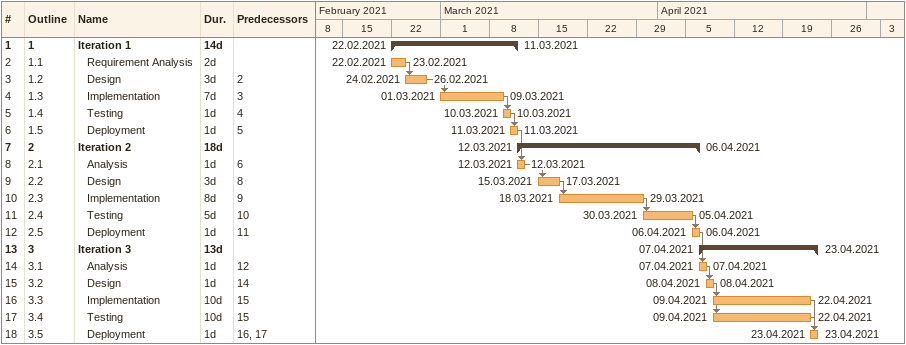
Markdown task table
| ID | WBS | Task | Duration | Start | Finish | Predecessors |
|---|---|---|---|---|---|---|
| 1 | 1 | **Iteration 1** | 14d | 2021-02-22 | 2021-03-11 |  |
| 2 | 1.1 | Requirement Analysis | 2d | 2021-02-22 | 2021-02-23 |  |
| 3 | 1.2 | Design | 3d | 2021-02-24 | 2021-02-26 | 2 |
| 4 | 1.3 | Implementation | 7d | 2021-03-01 | 2021-03-09 | 3 |
| 5 | 1.4 | Testing | 1d | 2021-03-10 | 2021-03-10 | 4 |
| 6 | 1.5 | Deployment | 1d | 2021-03-11 | 2021-03-11 | 5 |
| 7 | 2 | **Iteration 2** | 18d | 2021-03-12 | 2021-04-06 |  |
| 8 | 2.1 | Analysis | 1d | 2021-03-12 | 2021-03-12 | 6 |
| 9 | 2.2 | Design | 3d | 2021-03-15 | 2021-03-17 | 8 |
| 10 | 2.3 | Implementation | 8d | 2021-03-18 | 2021-03-29 | 9 |
| 11 | 2.4 | Testing | 5d | 2021-03-30 | 2021-04-05 | 10 |
| 12 | 2.5 | Deployment | 1d | 2021-04-06 | 2021-04-06 | 11 |
| 13 | 3 | **Iteration 3** | 13d | 2021-04-07 | 2021-04-23 |  |
| 14 | 3.1 | Analysis | 1d | 2021-04-07 | 2021-04-07 | 12 |
| 15 | 3.2 | Design | 1d | 2021-04-08 | 2021-04-08 | 14 |
| 16 | 3.3 | Implementation | 10d | 2021-04-09 | 2021-04-22 | 15 |
| 17 | 3.4 | Testing | 10d | 2021-04-09 | 2021-04-22 | 15 |
| 18 | 3.5 | Deployment | 1d | 2021-04-23 | 2021-04-23 | 16, 17 |
